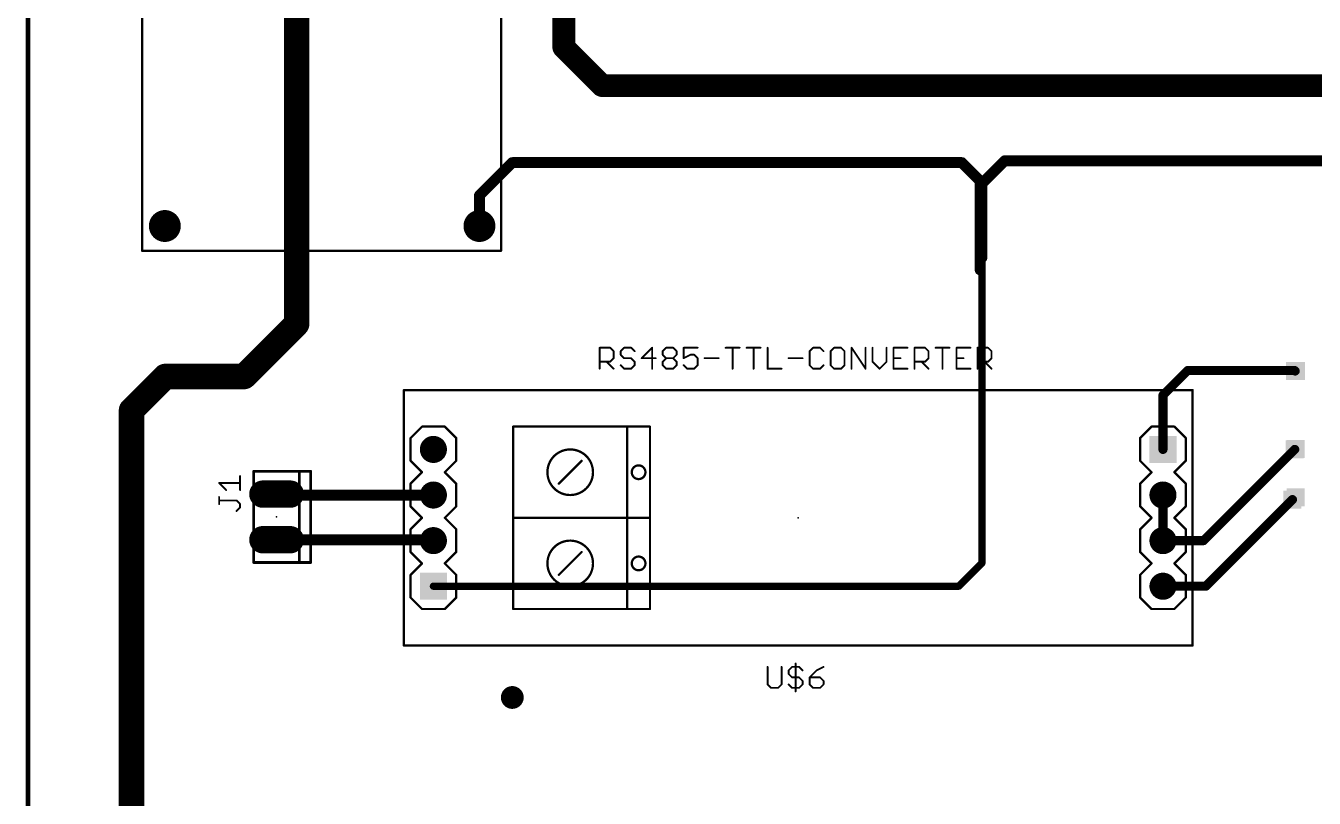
# Model space of a CAD drawing. Extents: x 0 to 165, y 0 to 217.
# Drawn here: x -0.1 to 71.6, y 89.8 to 132.8 of the extents above; entities that cross this region are included whole.
import ezdxf

# ---------------------------------------------------------------- set-up
doc = ezdxf.new("R2010")
doc.units = 0
for name, color, linetype in [('16', 175, 'CONTINUOUS'), ('17', 82, 'CONTINUOUS'), ('18', 82, 'CONTINUOUS'), ('20', 7, 'CONTINUOUS'), ('21', 253, 'CONTINUOUS'), ('23', 7, 'CONTINUOUS'), ('25', 253, 'CONTINUOUS'), ('27', 253, 'CONTINUOUS')]:
    doc.layers.add(name, color=color, linetype=linetype)

# ---------------------------------------------------------------- blocks, each defined once
blk = doc.blocks.new('RECT')
blk.add_solid([(-0.5, -0.5), (0.5, -0.5), (-0.5, 0.5), (0.5, 0.5)])
blk = doc.blocks.new('LONGP100')
at = {"const_width": 1}
blk.add_lwpolyline([(-0.5, 0), (0.5, 0)], dxfattribs=at)
at = {"const_width": 0.5}
for points in [[(-0.5, 0.25, 1), (-0.5, -0.25)], [(0.5, -0.25, 1), (0.5, 0.25)]]:
    blk.add_lwpolyline(points, format="xyb", dxfattribs=at)
blk = doc.blocks.new('ROUNDP')
at = {"const_width": 0.5}
blk.add_lwpolyline([(0, -0.25, 1), (0, 0.25, 1), (0, -0.25)], format="xyb", dxfattribs=at)
blk = doc.blocks.new('SQUAREP')
blk.add_solid([(-0.5, -0.5), (0.5, -0.5), (-0.5, 0.5), (0.5, 0.5)])
blk = doc.blocks.new('ROUNDV')
at = {"const_width": 0.5}
blk.add_lwpolyline([(0, -0.25, 1), (0, 0.25, 1), (0, -0.25)], format="xyb", dxfattribs=at)
blk = doc.blocks.new('SQUAREV')
blk.add_solid([(-0.5, -0.5), (0.5, -0.5), (-0.5, 0.5), (0.5, 0.5)])

msp = doc.modelspace()

# ---------------------------------------------------------------- linework, layer by layer
at = {"layer": '16'}
for points, const_width in [([(0, 0), (0, 217.17)], 0.254), ([(29.845, 166.0906), (29.845, 131.6228)], 1.27), ([(14.9606, 157.6324), (14.9606, 116.205)], 1.4224), ([(29.845, 131.6228), (31.9786, 129.4892)], 1.27), ([(31.9786, 129.4892), (76.6064, 129.4892)], 1.27), ([(25.146, 123.3678), (26.9748, 125.1966)], 0.6096), ([(26.9748, 125.1966), (52.0192, 125.1966)], 0.6096), ([(52.0192, 125.1966), (53.0352, 124.1806)], 0.6096), ([(53.1368, 124.0282), (54.4068, 125.2982)], 0.6096), ([(54.4068, 125.2982), (74.0918, 125.2982)], 0.6096), ([(53.0352, 124.1806), (53.0352, 120.015)], 0.6096), ([(53.1368, 119.9134), (53.1368, 124.0282)], 0.6096), ([(25.146, 121.666), (25.146, 123.3678)], 0.6096), ([(53.0352, 120.015), (53.0352, 119.2276)], 0.6096), ([(53.1368, 119.9134), (53.0352, 120.015)], 0.4064), ([(53.1368, 102.8954), (53.1368, 119.9134)], 0.4064), ([(14.9606, 116.205), (12.0396, 113.284)], 1.4224), ([(7.6454, 113.284), (5.7658, 111.4044)], 1.4224), ([(12.0396, 113.284), (7.6454, 113.284)], 1.4224), ([(63.2206, 112.2426), (64.5922, 113.6142)], 0.508), ([(64.5922, 113.6142), (70.5612, 113.6142)], 0.508), ([(70.5612, 113.6142), (70.5866, 113.5888)], 0.508), ([(5.7658, 111.4044), (5.7658, 61.5442)], 1.4224), ([(63.2206, 109.22), (63.2206, 112.2426)], 0.508), ([(65.4812, 104.14), (70.5612, 109.22)], 0.508), ([(13.8938, 106.68), (13.843, 106.7308)], 0.6096), ([(22.5806, 106.68), (13.8938, 106.68)], 0.6096), ([(63.2206, 106.68), (63.2206, 104.14)], 0.508), ([(65.6082, 101.6), (70.4342, 106.426)], 0.508), ([(13.843, 104.1908), (22.5298, 104.1908)], 0.6096), ([(22.5298, 104.1908), (22.5806, 104.14)], 0.6096), ([(63.2206, 104.14), (65.4812, 104.14)], 0.508), ([(51.8414, 101.6), (53.1368, 102.8954)], 0.4064), ([(22.5806, 101.6), (51.8414, 101.6)], 0.4064), ([(63.2206, 101.6), (65.6082, 101.6)], 0.508)]:
    msp.add_lwpolyline(points, dxfattribs=dict(at, const_width=const_width))
for points, const_width in [([(30.0695, 131.8473, 1), (29.6205, 131.3983)], 0.635), ([(29.5275, 131.6228, 1), (30.1625, 131.6228)], 0.635), ([(31.9786, 129.8067, 1), (31.9786, 129.1717)], 0.635), ([(31.7541, 129.2647, 1), (32.2031, 129.7137)], 0.635), ([(26.9748, 125.349, 1), (26.9748, 125.0442)], 0.3048), ([(27.0826, 125.0888, 1), (26.867, 125.3044)], 0.3048), ([(52.127, 125.3044, 1), (51.9114, 125.0888)], 0.3048), ([(52.0192, 125.0442, 1), (52.0192, 125.349)], 0.3048), ([(54.4068, 125.4506, 1), (54.4068, 125.1458)], 0.3048), ([(54.5146, 125.1904, 1), (54.299, 125.406)], 0.3048), ([(53.1876, 124.1806, 1), (52.8828, 124.1806)], 0.3048), ([(52.9274, 124.0728, 1), (53.143, 124.2884)], 0.3048), ([(53.029, 124.136, 1), (53.2446, 123.9204)], 0.3048), ([(53.2892, 124.0282, 1), (52.9844, 124.0282)], 0.3048), ([(25.0382, 123.4756, 1), (25.2538, 123.26)], 0.3048), ([(25.2984, 123.3678, 1), (24.9936, 123.3678)], 0.3048), ([(24.9936, 121.666, 1), (25.2984, 121.666)], 0.3048), ([(53.1876, 120.015, 1), (52.8828, 120.015)], 0.3048), ([(52.8828, 120.015, 1), (53.1876, 120.015)], 0.3048), ([(52.9844, 119.9134, 1), (53.2892, 119.9134)], 0.3048), ([(53.107, 120.0868, 1), (52.9634, 119.9432)], 0.2032), ([(53.2384, 119.9134, 1), (53.0352, 119.9134)], 0.2032), ([(53.065, 119.8416, 1), (53.2086, 119.9852)], 0.2032), ([(52.8828, 119.2276, 1), (53.1876, 119.2276)], 0.3048), ([(14.605, 116.205, 1), (15.3162, 116.205)], 0.7112), ([(15.212, 115.9536, 1), (14.7092, 116.4564)], 0.7112), ([(7.6454, 113.6396, 1), (7.6454, 112.9284)], 0.7112), ([(7.8968, 113.0326, 1), (7.394, 113.5354)], 0.7112), ([(11.7882, 113.5354, 1), (12.291, 113.0326)], 0.7112), ([(12.0396, 112.9284, 1), (12.0396, 113.6396)], 0.7112), ([(64.5922, 113.7412, 1), (64.5922, 113.4872)], 0.254), ([(64.682, 113.5244, 1), (64.5024, 113.704)], 0.254), ([(70.651, 113.704, 1), (70.4714, 113.5244)], 0.254), ([(70.4968, 113.499, 1), (70.6764, 113.6786)], 0.254), ([(70.5612, 113.4872, 1), (70.5612, 113.7412)], 0.254), ([(6.1214, 111.4044, 1), (5.4102, 111.4044)], 0.7112), ([(5.5144, 111.6558, 1), (6.0172, 111.153)], 0.7112), ([(63.3476, 112.2426, 1), (63.0936, 112.2426)], 0.254), ([(63.1308, 112.3324, 1), (63.3104, 112.1528)], 0.254), ([(63.0936, 109.22, 1), (63.3476, 109.22)], 0.254), ([(70.651, 109.1302, 1), (70.4714, 109.3098)], 0.254), ([(13.9508, 106.8386, 1), (13.7352, 106.623)], 0.3048), ([(13.8938, 106.8324, 1), (13.8938, 106.5276)], 0.3048), ([(22.5806, 106.5276, 1), (22.5806, 106.8324)], 0.3048), ([(13.786, 106.5722, 1), (14.0016, 106.7878)], 0.3048), ([(63.3476, 106.68, 1), (63.0936, 106.68)], 0.254), ([(70.524, 106.3362, 1), (70.3444, 106.5158)], 0.254), ([(13.843, 104.3432, 1), (13.843, 104.0384)], 0.3048), ([(22.6376, 104.2986, 1), (22.422, 104.083)], 0.3048), ([(22.4728, 104.0322, 1), (22.6884, 104.2478)], 0.3048), ([(22.5298, 104.0384, 1), (22.5298, 104.3432)], 0.3048), ([(63.2206, 104.267, 1), (63.2206, 104.013)], 0.254), ([(63.0936, 104.14, 1), (63.3476, 104.14)], 0.254), ([(65.3914, 104.2298, 1), (65.571, 104.0502)], 0.254), ([(65.4812, 104.013, 1), (65.4812, 104.267)], 0.254), ([(53.0352, 102.8954, 1), (53.2384, 102.8954)], 0.2032), ([(53.2086, 102.8236, 1), (53.065, 102.9672)], 0.2032), ([(22.5806, 101.7016, 1), (22.5806, 101.4984)], 0.2032), ([(51.7696, 101.6718, 1), (51.9132, 101.5282)], 0.2032), ([(51.8414, 101.4984, 1), (51.8414, 101.7016)], 0.2032), ([(63.2206, 101.727, 1), (63.2206, 101.473)], 0.254), ([(65.5184, 101.6898, 1), (65.698, 101.5102)], 0.254), ([(65.6082, 101.473, 1), (65.6082, 101.727)], 0.254)]:
    msp.add_lwpolyline(points, format="xyb", dxfattribs=dict(at, const_width=const_width))
at = {"layer": '20'}
msp.add_line((0, 216.84), (0, 0), dxfattribs=at)
at = {"layer": '21'}
for points, const_width in [([(6.35, 161.29), (6.35, 120.29)], 0.127), ([(26.35, 120.29), (26.35, 161.29)], 0.127), ([(6.35, 120.29), (26.35, 120.29)], 0.127), ([(20.9296, 98.298), (20.9296, 112.522)], 0.127), ([(20.9296, 112.522), (64.8716, 112.522)], 0.127), ([(64.8716, 112.522), (64.8716, 98.298)], 0.127), ([(21.3106, 109.855), (21.9456, 110.49)], 0.127), ([(21.9456, 110.49), (23.2156, 110.49)], 0.127), ([(23.2156, 110.49), (23.8506, 109.855)], 0.127), ([(27.0256, 110.49), (33.3756, 110.49)], 0.127), ([(27.0256, 105.41), (27.0256, 110.49)], 0.127), ([(33.3756, 110.49), (34.6456, 110.49)], 0.127), ([(33.3756, 110.49), (33.3756, 100.33)], 0.127), ([(34.6456, 110.49), (34.6456, 105.41)], 0.127), ([(61.9506, 109.855), (62.5856, 110.49)], 0.127), ([(62.5856, 110.49), (63.8556, 110.49)], 0.127), ([(63.8556, 110.49), (64.4906, 109.855)], 0.127), ([(21.3106, 108.585), (21.3106, 109.855)], 0.127), ([(23.8506, 109.855), (23.8506, 108.585)], 0.127), ([(61.9506, 108.585), (61.9506, 109.855)], 0.127), ([(64.4906, 109.855), (64.4906, 108.585)], 0.127), ([(21.9456, 107.95), (21.3106, 108.585)], 0.127), ([(23.8506, 108.585), (23.2156, 107.95)], 0.127), ([(30.8356, 108.585), (29.5656, 107.315)], 0.127), ([(62.5856, 107.95), (61.9506, 108.585)], 0.127), ([(64.4906, 108.585), (63.8556, 107.95)], 0.127), ([(12.573, 108.0008), (15.113, 108.0008)], 0.1524), ([(12.573, 108.0008), (12.573, 102.9208)], 0.1524), ([(15.113, 102.9208), (15.113, 108.0008)], 0.1524), ([(15.113, 108.0008), (15.748, 108.0008)], 0.1524), ([(15.748, 102.9208), (15.748, 108.0008)], 0.1524), ([(21.3106, 107.315), (21.9456, 107.95)], 0.127), ([(23.2156, 107.95), (23.8506, 107.315)], 0.127), ([(61.9506, 107.315), (62.5856, 107.95)], 0.127), ([(63.8556, 107.95), (64.4906, 107.315)], 0.127), ([(21.3106, 106.045), (21.3106, 107.315)], 0.127), ([(23.8506, 107.315), (23.8506, 106.045)], 0.127), ([(61.9506, 106.045), (61.9506, 107.315)], 0.127), ([(64.4906, 107.315), (64.4906, 106.045)], 0.127), ([(21.9456, 105.41), (21.3106, 106.045)], 0.127), ([(23.8506, 106.045), (23.2156, 105.41)], 0.127), ([(62.5856, 105.41), (61.9506, 106.045)], 0.127), ([(64.4906, 106.045), (63.8556, 105.41)], 0.127), ([(21.3106, 104.775), (21.9456, 105.41)], 0.127), ([(21.3106, 103.505), (21.3106, 104.775)], 0.127), ([(23.2156, 105.41), (23.8506, 104.775)], 0.127), ([(23.8506, 104.775), (23.8506, 103.505)], 0.127), ([(27.0256, 100.33), (27.0256, 105.41)], 0.127), ([(34.6456, 105.41), (27.0256, 105.41)], 0.127), ([(34.6456, 105.41), (34.6456, 100.33)], 0.127), ([(61.9506, 104.775), (62.5856, 105.41)], 0.127), ([(61.9506, 103.505), (61.9506, 104.775)], 0.127), ([(63.8556, 105.41), (64.4906, 104.775)], 0.127), ([(64.4906, 104.775), (64.4906, 103.505)], 0.127), ([(21.9456, 102.87), (21.3106, 103.505)], 0.127), ([(23.8506, 103.505), (23.2156, 102.87)], 0.127), ([(30.8356, 103.505), (29.5656, 102.235)], 0.127), ([(62.5856, 102.87), (61.9506, 103.505)], 0.127), ([(64.4906, 103.505), (63.8556, 102.87)], 0.127), ([(15.113, 102.9208), (12.573, 102.9208)], 0.1524), ([(15.748, 102.9208), (15.113, 102.9208)], 0.1524), ([(21.3106, 102.235), (21.9456, 102.87)], 0.127), ([(23.2156, 102.87), (23.8506, 102.235)], 0.127), ([(61.9506, 102.235), (62.5856, 102.87)], 0.127), ([(63.8556, 102.87), (64.4906, 102.235)], 0.127), ([(21.3106, 100.965), (21.3106, 102.235)], 0.127), ([(23.8506, 102.235), (23.8506, 100.965)], 0.127), ([(61.9506, 100.965), (61.9506, 102.235)], 0.127), ([(64.4906, 102.235), (64.4906, 100.965)], 0.127), ([(21.9456, 100.33), (21.3106, 100.965)], 0.127), ([(23.8506, 100.965), (23.2156, 100.33)], 0.127), ([(62.5856, 100.33), (61.9506, 100.965)], 0.127), ([(64.4906, 100.965), (63.8556, 100.33)], 0.127), ([(23.2156, 100.33), (21.9456, 100.33)], 0.127), ([(33.3756, 100.33), (27.0256, 100.33)], 0.127), ([(34.6456, 100.33), (33.3756, 100.33)], 0.127), ([(63.8556, 100.33), (62.5856, 100.33)], 0.127), ([(64.8716, 98.298), (20.9296, 98.298)], 0.127)]:
    msp.add_lwpolyline(points, dxfattribs=dict(at, const_width=const_width))
for points, const_width in [([(6.35, 120.3218, 1), (6.35, 120.2583)], 0.0635), ([(6.3183, 120.29, 1), (6.3818, 120.29)], 0.0635), ([(26.3183, 120.29, 1), (26.3818, 120.29)], 0.0635), ([(26.35, 120.2583, 1), (26.35, 120.3218)], 0.0635), ([(20.9296, 112.5538, 1), (20.9296, 112.4903)], 0.0635), ([(20.9613, 112.522, 1), (20.8979, 112.522)], 0.0635), ([(64.9034, 112.522, 1), (64.8398, 112.522)], 0.0635), ([(64.8716, 112.4903, 1), (64.8716, 112.5538)], 0.0635), ([(21.9456, 110.5218, 1), (21.9456, 110.4583)], 0.0635), ([(21.9681, 110.4675, 1), (21.9231, 110.5125)], 0.0635), ([(23.2381, 110.5125, 1), (23.1931, 110.4675)], 0.0635), ([(23.2156, 110.4583, 1), (23.2156, 110.5218)], 0.0635), ([(27.0256, 110.5218, 1), (27.0256, 110.4583)], 0.0635), ([(27.0573, 110.49, 1), (26.9939, 110.49)], 0.0635), ([(33.4074, 110.49, 1), (33.3438, 110.49)], 0.0635), ([(33.3756, 110.5218, 1), (33.3756, 110.4583)], 0.0635), ([(33.3756, 110.4583, 1), (33.3756, 110.5218)], 0.0635), ([(34.6774, 110.49, 1), (34.6138, 110.49)], 0.0635), ([(34.6456, 110.4583, 1), (34.6456, 110.5218)], 0.0635), ([(62.5856, 110.5218, 1), (62.5856, 110.4583)], 0.0635), ([(62.6081, 110.4675, 1), (62.5631, 110.5125)], 0.0635), ([(63.8781, 110.5125, 1), (63.8331, 110.4675)], 0.0635), ([(63.8556, 110.4583, 1), (63.8556, 110.5218)], 0.0635), ([(21.2881, 109.8775, 1), (21.3331, 109.8325)], 0.0635), ([(21.3423, 109.855, 1), (21.2789, 109.855)], 0.0635), ([(23.8823, 109.855, 1), (23.8189, 109.855)], 0.0635), ([(23.8281, 109.8325, 1), (23.8731, 109.8775)], 0.0635), ([(61.9824, 109.855, 1), (61.9188, 109.855)], 0.0635), ([(61.9281, 109.8775, 1), (61.9731, 109.8325)], 0.0635), ([(64.5224, 109.855, 1), (64.4588, 109.855)], 0.0635), ([(64.4681, 109.8325, 1), (64.5131, 109.8775)], 0.0635), ([(30.2006, 106.68, 1), (30.2006, 109.22, 1), (30.2006, 106.68)], 0.127), ([(21.3331, 108.6075, 1), (21.2881, 108.5625)], 0.0635), ([(21.2789, 108.585, 1), (21.3423, 108.585)], 0.0635), ([(23.8189, 108.585, 1), (23.8823, 108.585)], 0.0635), ([(23.8731, 108.5625, 1), (23.8281, 108.6075)], 0.0635), ([(30.8581, 108.5625, 1), (30.8131, 108.6075)], 0.0635), ([(34.0106, 107.569, 1), (34.0106, 108.331, 1), (34.0106, 107.569)], 0.127), ([(61.9731, 108.6075, 1), (61.9281, 108.5625)], 0.0635), ([(61.9188, 108.585, 1), (61.9824, 108.585)], 0.0635), ([(64.4588, 108.585, 1), (64.5224, 108.585)], 0.0635), ([(64.5131, 108.5625, 1), (64.4681, 108.6075)], 0.0635), ([(12.573, 108.0389, 1), (12.573, 107.9627)], 0.0762), ([(12.6111, 108.0008, 1), (12.5349, 108.0008)], 0.0762), ([(15.1511, 108.0008, 1), (15.0749, 108.0008)], 0.0762), ([(15.113, 108.0389, 1), (15.113, 107.9627)], 0.0762), ([(15.113, 107.9627, 1), (15.113, 108.0389)], 0.0762), ([(15.7861, 108.0008, 1), (15.7099, 108.0008)], 0.0762), ([(15.748, 107.9627, 1), (15.748, 108.0389)], 0.0762), ([(21.9231, 107.9275, 1), (21.9681, 107.9725)], 0.0635), ([(21.9681, 107.9275, 1), (21.9231, 107.9725)], 0.0635), ([(23.2381, 107.9725, 1), (23.1931, 107.9275)], 0.0635), ([(23.1931, 107.9725, 1), (23.2381, 107.9275)], 0.0635), ([(62.6081, 107.9275, 1), (62.5631, 107.9725)], 0.0635), ([(62.5631, 107.9275, 1), (62.6081, 107.9725)], 0.0635), ([(63.8781, 107.9725, 1), (63.8331, 107.9275)], 0.0635), ([(63.8331, 107.9725, 1), (63.8781, 107.9275)], 0.0635), ([(21.2881, 107.3375, 1), (21.3331, 107.2925)], 0.0635), ([(21.3423, 107.315, 1), (21.2789, 107.315)], 0.0635), ([(23.8823, 107.315, 1), (23.8189, 107.315)], 0.0635), ([(23.8281, 107.2925, 1), (23.8731, 107.3375)], 0.0635), ([(29.5431, 107.3375, 1), (29.5881, 107.2925)], 0.0635), ([(61.9824, 107.315, 1), (61.9188, 107.315)], 0.0635), ([(61.9281, 107.3375, 1), (61.9731, 107.2925)], 0.0635), ([(64.5224, 107.315, 1), (64.4588, 107.315)], 0.0635), ([(64.4681, 107.2925, 1), (64.5131, 107.3375)], 0.0635), ([(21.3331, 106.0675, 1), (21.2881, 106.0225)], 0.0635), ([(21.2789, 106.045, 1), (21.3423, 106.045)], 0.0635), ([(23.8189, 106.045, 1), (23.8823, 106.045)], 0.0635), ([(23.8731, 106.0225, 1), (23.8281, 106.0675)], 0.0635), ([(61.9731, 106.0675, 1), (61.9281, 106.0225)], 0.0635), ([(61.9188, 106.045, 1), (61.9824, 106.045)], 0.0635), ([(64.4588, 106.045, 1), (64.5224, 106.045)], 0.0635), ([(64.5131, 106.0225, 1), (64.4681, 106.0675)], 0.0635), ([(21.2881, 104.7975, 1), (21.3331, 104.7525)], 0.0635), ([(21.3423, 104.775, 1), (21.2789, 104.775)], 0.0635), ([(21.9231, 105.3875, 1), (21.9681, 105.4325)], 0.0635), ([(21.9681, 105.3875, 1), (21.9231, 105.4325)], 0.0635), ([(23.2381, 105.4325, 1), (23.1931, 105.3875)], 0.0635), ([(23.1931, 105.4325, 1), (23.2381, 105.3875)], 0.0635), ([(23.8823, 104.775, 1), (23.8189, 104.775)], 0.0635), ([(23.8281, 104.7525, 1), (23.8731, 104.7975)], 0.0635), ([(27.0256, 105.4418, 1), (27.0256, 105.3783)], 0.0635), ([(27.0573, 105.41, 1), (26.9939, 105.41)], 0.0635), ([(26.9939, 105.41, 1), (27.0573, 105.41)], 0.0635), ([(34.6774, 105.41, 1), (34.6138, 105.41)], 0.0635), ([(34.6138, 105.41, 1), (34.6774, 105.41)], 0.0635), ([(34.6456, 105.3783, 1), (34.6456, 105.4418)], 0.0635), ([(61.9824, 104.775, 1), (61.9188, 104.775)], 0.0635), ([(61.9281, 104.7975, 1), (61.9731, 104.7525)], 0.0635), ([(62.6081, 105.3875, 1), (62.5631, 105.4325)], 0.0635), ([(62.5631, 105.3875, 1), (62.6081, 105.4325)], 0.0635), ([(63.8781, 105.4325, 1), (63.8331, 105.3875)], 0.0635), ([(63.8331, 105.4325, 1), (63.8781, 105.3875)], 0.0635), ([(64.5224, 104.775, 1), (64.4588, 104.775)], 0.0635), ([(64.4681, 104.7525, 1), (64.5131, 104.7975)], 0.0635), ([(30.2006, 101.6, 1), (30.2006, 104.14, 1), (30.2006, 101.6)], 0.127), ([(21.3331, 103.5275, 1), (21.2881, 103.4825)], 0.0635), ([(21.2789, 103.505, 1), (21.3423, 103.505)], 0.0635), ([(23.8189, 103.505, 1), (23.8823, 103.505)], 0.0635), ([(23.8731, 103.4825, 1), (23.8281, 103.5275)], 0.0635), ([(30.8581, 103.4825, 1), (30.8131, 103.5275)], 0.0635), ([(61.9731, 103.5275, 1), (61.9281, 103.4825)], 0.0635), ([(61.9188, 103.505, 1), (61.9824, 103.505)], 0.0635), ([(64.4588, 103.505, 1), (64.5224, 103.505)], 0.0635), ([(64.5131, 103.4825, 1), (64.4681, 103.5275)], 0.0635), ([(12.573, 102.9589, 1), (12.573, 102.8827)], 0.0762), ([(12.5349, 102.9208, 1), (12.6111, 102.9208)], 0.0762), ([(15.113, 102.9589, 1), (15.113, 102.8827)], 0.0762), ([(15.0749, 102.9208, 1), (15.1511, 102.9208)], 0.0762), ([(15.113, 102.8827, 1), (15.113, 102.9589)], 0.0762), ([(15.7099, 102.9208, 1), (15.7861, 102.9208)], 0.0762), ([(15.748, 102.8827, 1), (15.748, 102.9589)], 0.0762), ([(21.9681, 102.8475, 1), (21.9231, 102.8925)], 0.0635), ([(21.9231, 102.8475, 1), (21.9681, 102.8925)], 0.0635), ([(23.2381, 102.8925, 1), (23.1931, 102.8475)], 0.0635), ([(23.1931, 102.8925, 1), (23.2381, 102.8475)], 0.0635), ([(34.0106, 102.489, 1), (34.0106, 103.251, 1), (34.0106, 102.489)], 0.127), ([(62.6081, 102.8475, 1), (62.5631, 102.8925)], 0.0635), ([(62.5631, 102.8475, 1), (62.6081, 102.8925)], 0.0635), ([(63.8781, 102.8925, 1), (63.8331, 102.8475)], 0.0635), ([(63.8331, 102.8925, 1), (63.8781, 102.8475)], 0.0635), ([(21.2881, 102.2575, 1), (21.3331, 102.2125)], 0.0635), ([(21.3423, 102.235, 1), (21.2789, 102.235)], 0.0635), ([(23.8823, 102.235, 1), (23.8189, 102.235)], 0.0635), ([(23.8281, 102.2125, 1), (23.8731, 102.2575)], 0.0635), ([(29.5431, 102.2575, 1), (29.5881, 102.2125)], 0.0635), ([(61.9824, 102.235, 1), (61.9188, 102.235)], 0.0635), ([(61.9281, 102.2575, 1), (61.9731, 102.2125)], 0.0635), ([(64.5224, 102.235, 1), (64.4588, 102.235)], 0.0635), ([(64.4681, 102.2125, 1), (64.5131, 102.2575)], 0.0635), ([(21.3331, 100.9875, 1), (21.2881, 100.9425)], 0.0635), ([(21.2789, 100.965, 1), (21.3423, 100.965)], 0.0635), ([(23.8189, 100.965, 1), (23.8823, 100.965)], 0.0635), ([(23.8731, 100.9425, 1), (23.8281, 100.9875)], 0.0635), ([(61.9731, 100.9875, 1), (61.9281, 100.9425)], 0.0635), ([(61.9188, 100.965, 1), (61.9824, 100.965)], 0.0635), ([(64.4588, 100.965, 1), (64.5224, 100.965)], 0.0635), ([(64.5131, 100.9425, 1), (64.4681, 100.9875)], 0.0635), ([(21.9456, 100.3618, 1), (21.9456, 100.2982)], 0.0635), ([(21.9231, 100.3075, 1), (21.9681, 100.3525)], 0.0635), ([(23.1931, 100.3525, 1), (23.2381, 100.3075)], 0.0635), ([(23.2156, 100.2982, 1), (23.2156, 100.3618)], 0.0635), ([(27.0256, 100.3618, 1), (27.0256, 100.2982)], 0.0635), ([(26.9939, 100.33, 1), (27.0573, 100.33)], 0.0635), ([(33.3756, 100.3618, 1), (33.3756, 100.2982)], 0.0635), ([(33.3438, 100.33, 1), (33.4074, 100.33)], 0.0635), ([(33.3756, 100.2982, 1), (33.3756, 100.3618)], 0.0635), ([(34.6138, 100.33, 1), (34.6774, 100.33)], 0.0635), ([(34.6456, 100.2982, 1), (34.6456, 100.3618)], 0.0635), ([(62.5856, 100.3618, 1), (62.5856, 100.2982)], 0.0635), ([(62.5631, 100.3075, 1), (62.6081, 100.3525)], 0.0635), ([(63.8331, 100.3525, 1), (63.8781, 100.3075)], 0.0635), ([(63.8556, 100.2982, 1), (63.8556, 100.3618)], 0.0635), ([(20.9296, 98.3298, 1), (20.9296, 98.2662)], 0.0635), ([(64.8716, 98.2662, 1), (64.8716, 98.3298)], 0.0635), ([(20.8979, 98.298, 1), (20.9613, 98.298)], 0.0635), ([(64.8398, 98.298, 1), (64.9034, 98.298)], 0.0635)]:
    msp.add_lwpolyline(points, format="xyb", dxfattribs=dict(at, const_width=const_width))
at = {"layer": '23'}
for p in [(13.843, 105.4608), (42.9006, 105.41)]:
    msp.add_point(p, dxfattribs=at)
at = {"layer": '25', "const_width": 0.1016}
for points in [[(11.811, 106.9584), (11.811, 107.738)], [(11.0314, 106.9584), (10.6416, 107.3482)], [(10.6416, 107.3482), (11.811, 107.3482)], [(10.6416, 106.1788), (10.6416, 106.5686)], [(11.6161, 106.3737), (10.6416, 106.3737)], [(11.811, 106.1788), (11.6161, 106.3737)], [(11.811, 105.9839), (11.811, 106.1788)], [(11.6161, 105.789), (11.811, 105.9839)], [(41.1973, 97.1052), (41.1973, 96.1307)], [(41.9769, 96.1307), (41.9769, 97.1052)], [(42.3667, 96.9103), (42.5616, 97.1052)], [(42.3667, 96.7154), (42.3667, 96.9103)], [(42.5616, 97.1052), (42.9514, 97.1052)], [(42.7565, 97.3001), (42.7565, 95.7409)], [(42.9514, 97.1052), (43.1463, 96.9103)], [(43.9259, 96.9103), (43.5361, 96.5205)], [(44.3157, 97.1052), (43.9259, 96.9103)], [(41.1973, 96.1307), (41.3922, 95.9358)], [(41.782, 95.9358), (41.9769, 96.1307)], [(42.5616, 96.5205), (42.3667, 96.7154)], [(42.3667, 96.1307), (42.5616, 95.9358)], [(42.9514, 96.5205), (42.5616, 96.5205)], [(43.1463, 96.3256), (42.9514, 96.5205)], [(42.9514, 95.9358), (43.1463, 96.1307)], [(43.1463, 96.1307), (43.1463, 96.3256)], [(43.5361, 96.5205), (43.5361, 96.1307)], [(44.1208, 96.5205), (43.5361, 96.5205)], [(43.5361, 96.1307), (43.731, 95.9358)], [(44.3157, 96.3256), (44.1208, 96.5205)], [(44.1208, 95.9358), (44.3157, 96.1307)], [(44.3157, 96.1307), (44.3157, 96.3256)], [(41.3922, 95.9358), (41.782, 95.9358)], [(42.5616, 95.9358), (42.9514, 95.9358)], [(43.731, 95.9358), (44.1208, 95.9358)]]:
    msp.add_lwpolyline(points, dxfattribs=at)
at = {"layer": '25', "const_width": 0.0508}
for points in [[(11.8364, 107.738, 1), (11.7856, 107.738)], [(10.6596, 107.3662, 1), (10.6236, 107.3302)], [(10.6416, 107.3736, 1), (10.6416, 107.3228)], [(11.0134, 106.9404, 1), (11.0494, 106.9764)], [(11.7856, 106.9584, 1), (11.8364, 106.9584)], [(11.811, 107.3228, 1), (11.811, 107.3736)], [(10.667, 106.5686, 1), (10.6162, 106.5686)], [(10.6416, 106.3991, 1), (10.6416, 106.3483)], [(11.6341, 106.3917, 1), (11.5981, 106.3557)], [(11.6161, 106.3483, 1), (11.6161, 106.3991)], [(11.8364, 106.1788, 1), (11.7856, 106.1788)], [(10.6162, 106.1788, 1), (10.667, 106.1788)], [(11.5981, 105.807, 1), (11.6341, 105.771)], [(11.7856, 105.9839, 1), (11.8364, 105.9839)], [(11.793, 106.1608, 1), (11.829, 106.1968)], [(11.829, 105.9659, 1), (11.793, 106.0019)], [(41.2227, 97.1052, 1), (41.1719, 97.1052)], [(42.0023, 97.1052, 1), (41.9515, 97.1052)], [(42.3487, 96.9283, 1), (42.3847, 96.8923)], [(42.3921, 96.9103, 1), (42.3413, 96.9103)], [(42.5616, 97.1306, 1), (42.5616, 97.0798)], [(42.5796, 97.0872, 1), (42.5436, 97.1232)], [(42.7819, 97.3001, 1), (42.7311, 97.3001)], [(42.9694, 97.1232, 1), (42.9334, 97.0872)], [(42.9514, 97.0798, 1), (42.9514, 97.1306)], [(43.1283, 96.8923, 1), (43.1643, 96.9283)], [(43.9145, 96.933, 1), (43.9372, 96.8876)], [(43.9439, 96.8923, 1), (43.9079, 96.9283)], [(44.327, 97.0825, 1), (44.3043, 97.1279)], [(41.2153, 96.1487, 1), (41.1793, 96.1127)], [(41.9949, 96.1127, 1), (41.9589, 96.1487)], [(42.3847, 96.7334, 1), (42.3487, 96.6974)], [(42.3847, 96.1487, 1), (42.3487, 96.1127)], [(42.3413, 96.7154, 1), (42.3921, 96.7154)], [(42.5616, 96.5459, 1), (42.5616, 96.4951)], [(42.5436, 96.5025, 1), (42.5796, 96.5385)], [(42.9694, 96.5385, 1), (42.9334, 96.5025)], [(42.9514, 96.4951, 1), (42.9514, 96.5459)], [(43.1717, 96.3256, 1), (43.1209, 96.3256)], [(43.1283, 96.3076, 1), (43.1643, 96.3436)], [(43.1643, 96.1127, 1), (43.1283, 96.1487)], [(43.5181, 96.5385, 1), (43.5541, 96.5025)], [(43.5541, 96.1487, 1), (43.5181, 96.1127)], [(43.5615, 96.5205, 1), (43.5107, 96.5205)], [(43.5361, 96.5459, 1), (43.5361, 96.4951)], [(44.1388, 96.5385, 1), (44.1028, 96.5025)], [(44.1208, 96.4951, 1), (44.1208, 96.5459)], [(44.3411, 96.3256, 1), (44.2903, 96.3256)], [(44.2977, 96.3076, 1), (44.3337, 96.3436)], [(44.3337, 96.1127, 1), (44.2977, 96.1487)], [(41.1719, 96.1307, 1), (41.2227, 96.1307)], [(41.3922, 95.9612, 1), (41.3922, 95.9104)], [(41.3742, 95.9178, 1), (41.4102, 95.9538)], [(41.764, 95.9538, 1), (41.8, 95.9178)], [(41.782, 95.9104, 1), (41.782, 95.9612)], [(41.9515, 96.1307, 1), (42.0023, 96.1307)], [(42.5616, 95.9612, 1), (42.5616, 95.9104)], [(42.5436, 95.9178, 1), (42.5796, 95.9538)], [(42.7311, 95.7409, 1), (42.7819, 95.7409)], [(42.9334, 95.9538, 1), (42.9694, 95.9178)], [(42.9514, 95.9104, 1), (42.9514, 95.9612)], [(43.1209, 96.1307, 1), (43.1717, 96.1307)], [(43.5107, 96.1307, 1), (43.5615, 96.1307)], [(43.731, 95.9612, 1), (43.731, 95.9104)], [(43.713, 95.9178, 1), (43.749, 95.9538)], [(44.1028, 95.9538, 1), (44.1388, 95.9178)], [(44.1208, 95.9104, 1), (44.1208, 95.9612)], [(44.2903, 96.1307, 1), (44.3411, 96.1307)]]:
    msp.add_lwpolyline(points, format="xyb", dxfattribs=at)
at = {"layer": '27', "const_width": 0.1016}
for points in [[(31.8421, 113.7158), (31.8421, 114.8852)], [(31.8421, 114.8852), (32.4268, 114.8852)], [(32.4268, 114.8852), (32.6217, 114.6903)], [(33.2064, 114.8852), (33.0115, 114.6903)], [(33.5962, 114.8852), (33.2064, 114.8852)], [(33.7911, 114.6903), (33.5962, 114.8852)], [(34.7656, 114.8852), (34.1809, 114.3005)], [(34.7656, 113.7158), (34.7656, 114.8852)], [(35.3503, 114.6903), (35.5452, 114.8852)], [(35.5452, 114.8852), (35.935, 114.8852)], [(35.935, 114.8852), (36.1299, 114.6903)], [(37.2993, 114.8852), (36.5197, 114.8852)], [(36.5197, 114.8852), (36.5197, 114.3005)], [(38.8585, 114.8852), (39.6381, 114.8852)], [(39.2483, 113.7158), (39.2483, 114.8852)], [(40.0279, 114.8852), (40.8075, 114.8852)], [(40.4177, 113.7158), (40.4177, 114.8852)], [(41.1973, 114.8852), (41.1973, 113.7158)], [(43.731, 114.8852), (43.5361, 114.6903)], [(44.1208, 114.8852), (43.731, 114.8852)], [(44.3157, 114.6903), (44.1208, 114.8852)], [(44.9004, 114.8852), (44.7055, 114.6903)], [(45.2902, 114.8852), (44.9004, 114.8852)], [(45.4851, 114.6903), (45.2902, 114.8852)], [(45.8749, 113.7158), (45.8749, 114.8852)], [(45.8749, 114.8852), (46.6545, 113.7158)], [(46.6545, 113.7158), (46.6545, 114.8852)], [(47.0443, 114.8852), (47.0443, 114.1056)], [(47.8239, 114.1056), (47.8239, 114.8852)], [(48.9933, 114.8852), (48.2137, 114.8852)], [(48.2137, 114.8852), (48.2137, 113.7158)], [(49.3831, 113.7158), (49.3831, 114.8852)], [(49.3831, 114.8852), (49.9678, 114.8852)], [(49.9678, 114.8852), (50.1627, 114.6903)], [(50.5525, 114.8852), (51.3321, 114.8852)], [(50.9423, 113.7158), (50.9423, 114.8852)], [(52.5015, 114.8852), (51.7219, 114.8852)], [(51.7219, 114.8852), (51.7219, 113.7158)], [(52.8912, 113.7158), (52.8912, 114.8852)], [(52.8912, 114.8852), (53.4759, 114.8852)], [(53.4759, 114.8852), (53.6708, 114.6903)], [(32.4268, 114.1056), (31.8421, 114.1056)], [(32.2319, 114.1056), (32.6217, 113.7158)], [(32.6217, 114.3005), (32.4268, 114.1056)], [(32.6217, 114.6903), (32.6217, 114.3005)], [(33.0115, 114.6903), (33.0115, 114.4954)], [(33.0115, 114.4954), (33.2064, 114.3005)], [(33.2064, 114.3005), (33.5962, 114.3005)], [(33.5962, 114.3005), (33.7911, 114.1056)], [(33.7911, 114.1056), (33.7911, 113.9107)], [(34.1809, 114.3005), (34.9605, 114.3005)], [(35.3503, 114.4954), (35.3503, 114.6903)], [(35.5452, 114.3005), (35.3503, 114.4954)], [(35.3503, 114.1056), (35.5452, 114.3005)], [(35.3503, 113.9107), (35.3503, 114.1056)], [(35.5452, 114.3005), (35.935, 114.3005)], [(36.1299, 114.4954), (35.935, 114.3005)], [(35.935, 114.3005), (36.1299, 114.1056)], [(36.1299, 114.6903), (36.1299, 114.4954)], [(36.1299, 114.1056), (36.1299, 113.9107)], [(36.5197, 114.3005), (36.9095, 114.4954)], [(36.9095, 114.4954), (37.1044, 114.4954)], [(37.1044, 114.4954), (37.2993, 114.3005)], [(37.2993, 114.3005), (37.2993, 113.9107)], [(37.6891, 114.3005), (38.4687, 114.3005)], [(42.3667, 114.3005), (43.1463, 114.3005)], [(43.5361, 114.6903), (43.5361, 113.9107)], [(44.7055, 114.6903), (44.7055, 113.9107)], [(45.4851, 113.9107), (45.4851, 114.6903)], [(47.0443, 114.1056), (47.4341, 113.7158)], [(47.4341, 113.7158), (47.8239, 114.1056)], [(48.2137, 114.3005), (48.6035, 114.3005)], [(49.9678, 114.1056), (49.3831, 114.1056)], [(49.7729, 114.1056), (50.1627, 113.7158)], [(50.1627, 114.3005), (49.9678, 114.1056)], [(50.1627, 114.6903), (50.1627, 114.3005)], [(51.7219, 114.3005), (52.1117, 114.3005)], [(53.4759, 114.1056), (52.8912, 114.1056)], [(53.281, 114.1056), (53.6708, 113.7158)], [(53.6708, 114.3005), (53.4759, 114.1056)], [(53.6708, 114.6903), (53.6708, 114.3005)], [(33.2064, 113.7158), (33.0115, 113.9107)], [(33.5962, 113.7158), (33.2064, 113.7158)], [(33.7911, 113.9107), (33.5962, 113.7158)], [(35.5452, 113.7158), (35.3503, 113.9107)], [(35.935, 113.7158), (35.5452, 113.7158)], [(36.1299, 113.9107), (35.935, 113.7158)], [(36.7146, 113.7158), (36.5197, 113.9107)], [(37.1044, 113.7158), (36.7146, 113.7158)], [(37.2993, 113.9107), (37.1044, 113.7158)], [(41.1973, 113.7158), (41.9769, 113.7158)], [(43.5361, 113.9107), (43.731, 113.7158)], [(43.731, 113.7158), (44.1208, 113.7158)], [(44.1208, 113.7158), (44.3157, 113.9107)], [(44.7055, 113.9107), (44.9004, 113.7158)], [(44.9004, 113.7158), (45.2902, 113.7158)], [(45.2902, 113.7158), (45.4851, 113.9107)], [(48.2137, 113.7158), (48.9933, 113.7158)], [(51.7219, 113.7158), (52.5015, 113.7158)]]:
    msp.add_lwpolyline(points, dxfattribs=at)
at = {"layer": '27', "const_width": 0.0508}
for points in [[(31.8675, 114.8852, 1), (31.8167, 114.8852)], [(31.8421, 114.9106, 1), (31.8421, 114.8598)], [(32.4448, 114.9032, 1), (32.4088, 114.8672)], [(32.4268, 114.8598, 1), (32.4268, 114.9106)], [(33.2064, 114.9106, 1), (33.2064, 114.8598)], [(33.2244, 114.8672, 1), (33.1884, 114.9032)], [(33.6142, 114.9032, 1), (33.5782, 114.8672)], [(33.5962, 114.8598, 1), (33.5962, 114.9106)], [(34.791, 114.8852, 1), (34.7402, 114.8852)], [(34.7836, 114.8672, 1), (34.7476, 114.9032)], [(35.5452, 114.9106, 1), (35.5452, 114.8598)], [(35.5632, 114.8672, 1), (35.5272, 114.9032)], [(35.953, 114.9032, 1), (35.917, 114.8672)], [(35.935, 114.8598, 1), (35.935, 114.9106)], [(36.5197, 114.9106, 1), (36.5197, 114.8598)], [(36.5451, 114.8852, 1), (36.4943, 114.8852)], [(37.2993, 114.8598, 1), (37.2993, 114.9106)], [(38.8585, 114.9106, 1), (38.8585, 114.8598)], [(39.2737, 114.8852, 1), (39.2229, 114.8852)], [(39.6381, 114.8598, 1), (39.6381, 114.9106)], [(40.0279, 114.9106, 1), (40.0279, 114.8598)], [(40.4431, 114.8852, 1), (40.3923, 114.8852)], [(40.8075, 114.8598, 1), (40.8075, 114.9106)], [(41.2227, 114.8852, 1), (41.1719, 114.8852)], [(43.731, 114.9106, 1), (43.731, 114.8598)], [(43.7489, 114.8672, 1), (43.713, 114.9032)], [(44.1387, 114.9032, 1), (44.1028, 114.8672)], [(44.1208, 114.8598, 1), (44.1208, 114.9106)], [(44.9004, 114.9106, 1), (44.9004, 114.8598)], [(44.9183, 114.8672, 1), (44.8824, 114.9032)], [(45.3081, 114.9032, 1), (45.2722, 114.8672)], [(45.2902, 114.8598, 1), (45.2902, 114.9106)], [(45.896, 114.8993, 1), (45.8537, 114.8711)], [(45.9003, 114.8852, 1), (45.8495, 114.8852)], [(46.6799, 114.8852, 1), (46.6291, 114.8852)], [(47.0697, 114.8852, 1), (47.0189, 114.8852)], [(47.8493, 114.8852, 1), (47.7985, 114.8852)], [(48.2137, 114.9106, 1), (48.2137, 114.8598)], [(48.2391, 114.8852, 1), (48.1883, 114.8852)], [(48.9933, 114.8598, 1), (48.9933, 114.9106)], [(49.4085, 114.8852, 1), (49.3577, 114.8852)], [(49.3831, 114.9106, 1), (49.3831, 114.8598)], [(49.9857, 114.9032, 1), (49.9498, 114.8672)], [(49.9678, 114.8598, 1), (49.9678, 114.9106)], [(50.5525, 114.9106, 1), (50.5525, 114.8598)], [(50.9677, 114.8852, 1), (50.9169, 114.8852)], [(51.3321, 114.8598, 1), (51.3321, 114.9106)], [(51.7219, 114.9106, 1), (51.7219, 114.8598)], [(51.7473, 114.8852, 1), (51.6965, 114.8852)], [(52.5015, 114.8598, 1), (52.5015, 114.9106)], [(52.8912, 114.9106, 1), (52.8912, 114.8598)], [(52.9166, 114.8852, 1), (52.8659, 114.8852)], [(53.4939, 114.9032, 1), (53.458, 114.8672)], [(53.4759, 114.8598, 1), (53.4759, 114.9106)], [(31.8421, 114.131, 1), (31.8421, 114.0802)], [(32.2499, 114.1236, 1), (32.2139, 114.0876)], [(32.4088, 114.1236, 1), (32.4448, 114.0876)], [(32.4268, 114.0802, 1), (32.4268, 114.131)], [(32.6471, 114.6903, 1), (32.5963, 114.6903)], [(32.5963, 114.3005, 1), (32.6471, 114.3005)], [(32.6037, 114.6723, 1), (32.6397, 114.7083)], [(32.6397, 114.2825, 1), (32.6037, 114.3185)], [(32.9935, 114.7083, 1), (33.0295, 114.6723)], [(33.0295, 114.5134, 1), (32.9935, 114.4774)], [(33.0369, 114.6903, 1), (32.9861, 114.6903)], [(32.9861, 114.4954, 1), (33.0369, 114.4954)], [(33.2064, 114.3259, 1), (33.2064, 114.2751)], [(33.1884, 114.2825, 1), (33.2244, 114.3185)], [(33.6142, 114.3185, 1), (33.5782, 114.2825)], [(33.5962, 114.2751, 1), (33.5962, 114.3259)], [(33.8165, 114.1056, 1), (33.7657, 114.1056)], [(33.7731, 114.6723, 1), (33.8091, 114.7083)], [(33.7731, 114.0876, 1), (33.8091, 114.1236)], [(34.1629, 114.3185, 1), (34.1989, 114.2825)], [(34.1809, 114.3259, 1), (34.1809, 114.2751)], [(34.9605, 114.2751, 1), (34.9605, 114.3259)], [(35.3323, 114.7083, 1), (35.3683, 114.6723)], [(35.3683, 114.5134, 1), (35.3323, 114.4774)], [(35.3323, 114.1236, 1), (35.3683, 114.0876)], [(35.3757, 114.6903, 1), (35.3249, 114.6903)], [(35.3249, 114.4954, 1), (35.3757, 114.4954)], [(35.3757, 114.1056, 1), (35.3249, 114.1056)], [(35.5452, 114.3259, 1), (35.5452, 114.2751)], [(35.5632, 114.2825, 1), (35.5272, 114.3185)], [(35.5272, 114.2825, 1), (35.5632, 114.3185)], [(35.953, 114.3185, 1), (35.917, 114.2825)], [(35.917, 114.3185, 1), (35.953, 114.2825)], [(35.935, 114.2751, 1), (35.935, 114.3259)], [(36.1553, 114.6903, 1), (36.1045, 114.6903)], [(36.1045, 114.4954, 1), (36.1553, 114.4954)], [(36.1553, 114.1056, 1), (36.1045, 114.1056)], [(36.1119, 114.6723, 1), (36.1479, 114.7083)], [(36.1479, 114.4774, 1), (36.1119, 114.5134)], [(36.1119, 114.0876, 1), (36.1479, 114.1236)], [(36.5083, 114.3232, 1), (36.5311, 114.2778)], [(36.4943, 114.3005, 1), (36.5451, 114.3005)], [(36.9095, 114.5208, 1), (36.9095, 114.47)], [(36.9208, 114.4727, 1), (36.8981, 114.5181)], [(37.1224, 114.5134, 1), (37.0864, 114.4774)], [(37.1044, 114.47, 1), (37.1044, 114.5208)], [(37.3247, 114.3005, 1), (37.2739, 114.3005)], [(37.2813, 114.2825, 1), (37.3173, 114.3185)], [(37.6891, 114.3259, 1), (37.6891, 114.2751)], [(38.4687, 114.2751, 1), (38.4687, 114.3259)], [(42.3667, 114.3259, 1), (42.3667, 114.2751)], [(43.1463, 114.2751, 1), (43.1463, 114.3259)], [(43.5181, 114.7083, 1), (43.554, 114.6723)], [(43.5615, 114.6903, 1), (43.5107, 114.6903)], [(44.2977, 114.6723, 1), (44.3336, 114.7083)], [(44.6875, 114.7083, 1), (44.7234, 114.6723)], [(44.7309, 114.6903, 1), (44.6801, 114.6903)], [(45.5105, 114.6903, 1), (45.4597, 114.6903)], [(45.4671, 114.6723, 1), (45.503, 114.7083)], [(47.0622, 114.1236, 1), (47.0263, 114.0876)], [(47.0189, 114.1056, 1), (47.0697, 114.1056)], [(47.7985, 114.1056, 1), (47.8493, 114.1056)], [(47.8418, 114.0876, 1), (47.8059, 114.1236)], [(48.2137, 114.3259, 1), (48.2137, 114.2751)], [(48.6035, 114.2751, 1), (48.6035, 114.3259)], [(49.3831, 114.131, 1), (49.3831, 114.0802)], [(49.7908, 114.1236, 1), (49.7549, 114.0876)], [(49.9498, 114.1236, 1), (49.9857, 114.0876)], [(49.9678, 114.0802, 1), (49.9678, 114.131)], [(50.1881, 114.6903, 1), (50.1373, 114.6903)], [(50.1373, 114.3005, 1), (50.1881, 114.3005)], [(50.1447, 114.6723, 1), (50.1806, 114.7083)], [(50.1806, 114.2825, 1), (50.1447, 114.3185)], [(51.7219, 114.3259, 1), (51.7219, 114.2751)], [(52.1117, 114.2751, 1), (52.1117, 114.3259)], [(52.8912, 114.131, 1), (52.8912, 114.0802)], [(53.299, 114.1236, 1), (53.2631, 114.0876)], [(53.458, 114.1236, 1), (53.4939, 114.0876)], [(53.4759, 114.0802, 1), (53.4759, 114.131)], [(53.6962, 114.6903, 1), (53.6454, 114.6903)], [(53.6454, 114.3005, 1), (53.6962, 114.3005)], [(53.6529, 114.6723, 1), (53.6888, 114.7083)], [(53.6888, 114.2825, 1), (53.6529, 114.3185)], [(31.8167, 113.7158, 1), (31.8675, 113.7158)], [(32.6037, 113.6978, 1), (32.6397, 113.7338)], [(33.0295, 113.9287, 1), (32.9935, 113.8927)], [(33.2064, 113.7412, 1), (33.2064, 113.6904)], [(33.1884, 113.6978, 1), (33.2244, 113.7338)], [(33.5782, 113.7338, 1), (33.6142, 113.6978)], [(33.5962, 113.6904, 1), (33.5962, 113.7412)], [(33.7657, 113.9107, 1), (33.8165, 113.9107)], [(33.8091, 113.8927, 1), (33.7731, 113.9287)], [(34.7402, 113.7158, 1), (34.791, 113.7158)], [(35.3683, 113.9287, 1), (35.3323, 113.8927)], [(35.3249, 113.9107, 1), (35.3757, 113.9107)], [(35.5452, 113.7412, 1), (35.5452, 113.6904)], [(35.5272, 113.6978, 1), (35.5632, 113.7338)], [(35.917, 113.7338, 1), (35.953, 113.6978)], [(35.935, 113.6904, 1), (35.935, 113.7412)], [(36.1045, 113.9107, 1), (36.1553, 113.9107)], [(36.1479, 113.8927, 1), (36.1119, 113.9287)], [(36.5377, 113.9287, 1), (36.5017, 113.8927)], [(36.7146, 113.7412, 1), (36.7146, 113.6904)], [(36.6966, 113.6978, 1), (36.7326, 113.7338)], [(37.0864, 113.7338, 1), (37.1224, 113.6978)], [(37.1044, 113.6904, 1), (37.1044, 113.7412)], [(37.2739, 113.9107, 1), (37.3247, 113.9107)], [(37.3173, 113.8927, 1), (37.2813, 113.9287)], [(39.2229, 113.7158, 1), (39.2737, 113.7158)], [(40.3923, 113.7158, 1), (40.4431, 113.7158)], [(41.1973, 113.7412, 1), (41.1973, 113.6904)], [(41.1719, 113.7158, 1), (41.2227, 113.7158)], [(41.9769, 113.6904, 1), (41.9769, 113.7412)], [(43.554, 113.9287, 1), (43.5181, 113.8927)], [(43.5107, 113.9107, 1), (43.5615, 113.9107)], [(43.731, 113.7412, 1), (43.731, 113.6904)], [(43.713, 113.6978, 1), (43.7489, 113.7338)], [(44.1028, 113.7338, 1), (44.1387, 113.6978)], [(44.1208, 113.6904, 1), (44.1208, 113.7412)], [(44.3336, 113.8927, 1), (44.2977, 113.9287)], [(44.7234, 113.9287, 1), (44.6875, 113.8927)], [(44.6801, 113.9107, 1), (44.7309, 113.9107)], [(44.9004, 113.7412, 1), (44.9004, 113.6904)], [(44.8824, 113.6978, 1), (44.9183, 113.7338)], [(45.2722, 113.7338, 1), (45.3081, 113.6978)], [(45.2902, 113.6904, 1), (45.2902, 113.7412)], [(45.4597, 113.9107, 1), (45.5105, 113.9107)], [(45.503, 113.8927, 1), (45.4671, 113.9287)], [(45.8495, 113.7158, 1), (45.9003, 113.7158)], [(46.6291, 113.7158, 1), (46.6799, 113.7158)], [(46.6333, 113.7017, 1), (46.6756, 113.7299)], [(47.4161, 113.7338, 1), (47.452, 113.6978)], [(47.4161, 113.6978, 1), (47.452, 113.7338)], [(48.2137, 113.7412, 1), (48.2137, 113.6904)], [(48.1883, 113.7158, 1), (48.2391, 113.7158)], [(48.9933, 113.6904, 1), (48.9933, 113.7412)], [(49.3577, 113.7158, 1), (49.4085, 113.7158)], [(50.1447, 113.6978, 1), (50.1806, 113.7338)], [(50.9169, 113.7158, 1), (50.9677, 113.7158)], [(51.7219, 113.7412, 1), (51.7219, 113.6904)], [(51.6965, 113.7158, 1), (51.7473, 113.7158)], [(52.5015, 113.6904, 1), (52.5015, 113.7412)], [(52.8659, 113.7158, 1), (52.9166, 113.7158)], [(53.6529, 113.6978, 1), (53.6888, 113.7338)]]:
    msp.add_lwpolyline(points, format="xyb", dxfattribs=at)

# ---------------------------------------------------------------- block references
at = {"layer": '17'}
for name, p, xscale, yscale, rotation in [('ROUNDP', (7.62, 121.666), 1.778, 1.778, 270), ('ROUNDP', (25.146, 121.666), 1.778, 1.778, 270), ('SQUAREP', (63.2206, 109.22), 1.508, 1.508, 180), ('ROUNDP', (63.2206, 106.68), 1.508, 1.508, 180), ('ROUNDP', (63.2206, 104.14), 1.508, 1.508, 180), ('ROUNDP', (63.2206, 101.6), 1.508, 1.508, 180)]:
    msp.add_blockref(name, p, dxfattribs=dict(at, xscale=xscale, yscale=yscale, rotation=rotation))
for name, p, xscale, yscale in [('ROUNDP', (22.5806, 109.22), 1.508, 1.508), ('LONGP100', (13.843, 106.7308), 1.524, 1.524), ('ROUNDP', (22.5806, 106.68), 1.508, 1.508), ('LONGP100', (13.843, 104.1908), 1.524, 1.524), ('ROUNDP', (22.5806, 104.14), 1.508, 1.508), ('SQUAREP', (22.5806, 101.6), 1.508, 1.508)]:
    msp.add_blockref(name, p, dxfattribs=dict(at, xscale=xscale, yscale=yscale))
at = {"layer": '18'}
for name, p, xscale, yscale in [('SQUAREV', (70.5866, 113.5888), 1.0064, 1.0064), ('SQUAREV', (70.6374, 113.5888), 1.0064, 1.0064), ('SQUAREV', (70.5612, 109.22), 1.0064, 1.0064), ('SQUAREV', (70.612, 109.2454), 1.0064, 1.0064), ('SQUAREV', (70.612, 106.553), 1.0064, 1.0064), ('SQUAREV', (70.4342, 106.426), 1.0064, 1.0064), ('ROUNDV', (26.9748, 95.4024), 1.27, 1.27), ('ROUNDV', (26.9748, 95.4278), 1.0064, 1.0064)]:
    msp.add_blockref(name, p, dxfattribs=dict(at, xscale=xscale, yscale=yscale))
at = {"layer": '21', "xscale": 0.508, "yscale": 0.508, "rotation": 270}
for p in [(13.843, 106.7308), (13.843, 104.1908)]:
    msp.add_blockref('RECT', p, dxfattribs=at)

doc.saveas('drawing.dxf')
